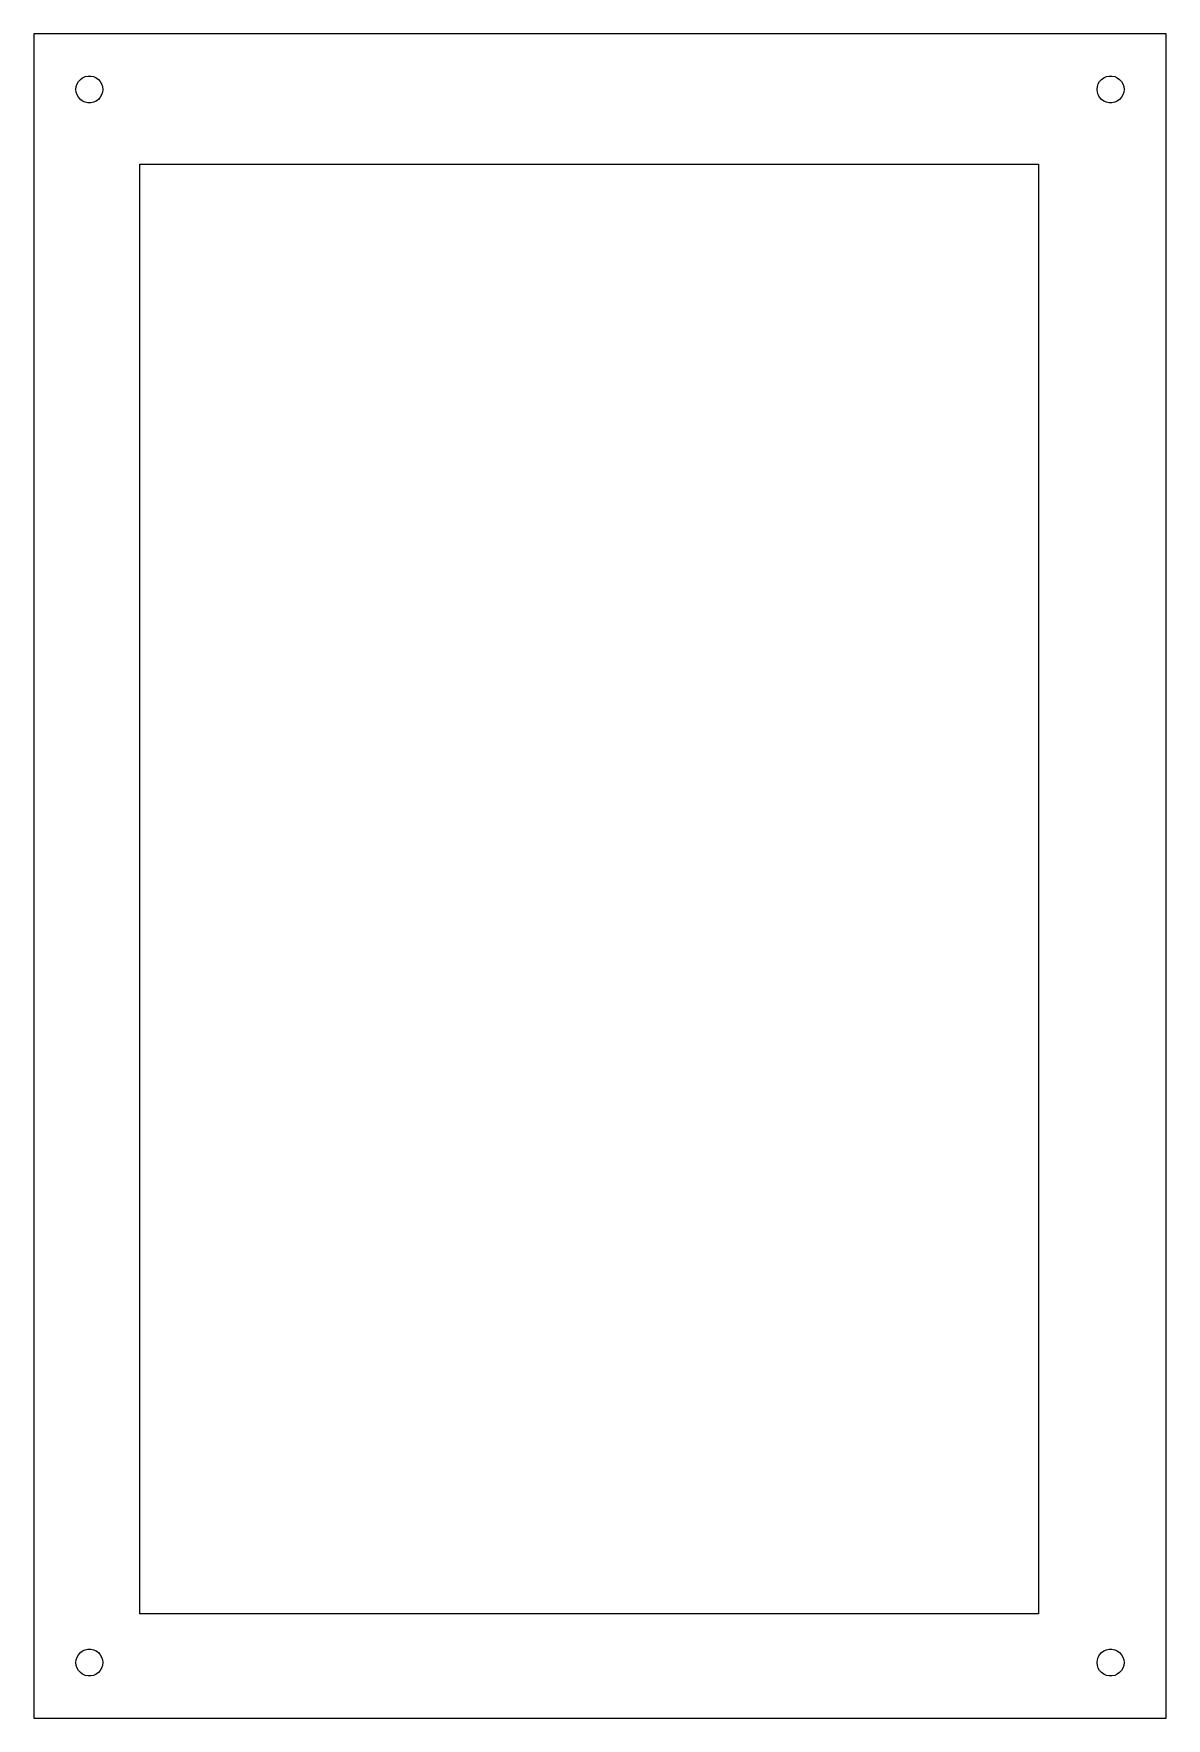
# Model space of a CAD drawing. Header units: metres. Extents: x -65 to 65, y -97 to 97.
import ezdxf

# ---------------------------------------------------------------- set-up
doc = ezdxf.new("R2010")
doc.units = ezdxf.units.M

msp = doc.modelspace()

# ---------------------------------------------------------------- linework, layer by layer
for p, q in [((65.19, 97.0173), (-65.21, 97.0173)), ((-65.21, 97.0173), (-65.21, -97.0173)), ((65.22, 97), (65.19, 97.0173)), ((65.22, -97), (65.22, 97)), ((-60.3161, 90.9223), (-60.216, 91.2304)), ((-60.216, 91.2304), (-60.054, 91.5111)), ((-60.054, 91.5111), (-59.8372, 91.7519)), ((-59.8372, 91.7519), (-59.575, 91.9423)), ((-59.575, 91.9423), (-59.279, 92.0741)), ((-59.279, 92.0741), (-58.962, 92.1415)), ((-58.962, 92.1415), (-58.638, 92.1415)), ((-58.638, 92.1415), (-58.321, 92.0741)), ((-58.321, 92.0741), (-58.025, 91.9423)), ((-58.025, 91.9423), (-57.7628, 91.7519)), ((-57.7628, 91.7519), (-57.546, 91.5111)), ((-57.546, 91.5111), (-57.384, 91.2304)), ((-57.384, 91.2304), (-57.2839, 90.9223)), ((57.2839, 90.9223), (57.384, 91.2304)), ((57.384, 91.2304), (57.546, 91.5111)), ((57.546, 91.5111), (57.7628, 91.7519)), ((57.7628, 91.7519), (58.025, 91.9423)), ((58.025, 91.9423), (58.321, 92.0741)), ((58.321, 92.0741), (58.638, 92.1415)), ((58.638, 92.1415), (58.962, 92.1415)), ((58.962, 92.1415), (59.279, 92.0741)), ((59.279, 92.0741), (59.575, 91.9423)), ((59.575, 91.9423), (59.8372, 91.7519)), ((59.8372, 91.7519), (60.054, 91.5111)), ((60.054, 91.5111), (60.216, 91.2304)), ((60.216, 91.2304), (60.3161, 90.9223)), ((-60.35, 90.6), (-60.3161, 90.9223)), ((-60.3161, 90.2777), (-60.35, 90.6)), ((-60.216, 89.9696), (-60.3161, 90.2777)), ((-60.054, 89.6889), (-60.216, 89.9696)), ((-59.8372, 89.4481), (-60.054, 89.6889)), ((-59.575, 89.2577), (-59.8372, 89.4481)), ((-59.279, 89.1259), (-59.575, 89.2577)), ((-58.025, 89.2577), (-58.321, 89.1259)), ((-57.7628, 89.4481), (-58.025, 89.2577)), ((-57.546, 89.6889), (-57.7628, 89.4481)), ((-57.384, 89.9696), (-57.546, 89.6889)), ((-57.2839, 90.2777), (-57.384, 89.9696)), ((-57.2839, 90.9223), (-57.25, 90.6)), ((-57.25, 90.6), (-57.2839, 90.2777)), ((57.25, 90.6), (57.2839, 90.9223)), ((57.2839, 90.2777), (57.25, 90.6)), ((57.384, 89.9696), (57.2839, 90.2777)), ((57.546, 89.6889), (57.384, 89.9696)), ((57.7628, 89.4481), (57.546, 89.6889)), ((58.025, 89.2577), (57.7628, 89.4481)), ((58.321, 89.1259), (58.025, 89.2577)), ((59.575, 89.2577), (59.279, 89.1259)), ((59.8372, 89.4481), (59.575, 89.2577)), ((60.054, 89.6889), (59.8372, 89.4481)), ((60.216, 89.9696), (60.054, 89.6889)), ((60.3161, 90.2777), (60.216, 89.9696)), ((60.3161, 90.9223), (60.35, 90.6)), ((60.35, 90.6), (60.3161, 90.2777)), ((-58.962, 89.0585), (-59.279, 89.1259)), ((-58.638, 89.0585), (-58.962, 89.0585)), ((-58.321, 89.1259), (-58.638, 89.0585)), ((58.638, 89.0585), (58.321, 89.1259)), ((58.962, 89.0585), (58.638, 89.0585)), ((59.279, 89.1259), (58.962, 89.0585)), ((-53, -85), (-53, 82)), ((-53, 82), (50.5, 82)), ((50.5, 82), (50.5, -85)), ((50.5, -85), (-53, -85)), ((-59.575, -89.2577), (-59.279, -89.1259)), ((-59.279, -89.1259), (-58.962, -89.0585)), ((-58.962, -89.0585), (-58.638, -89.0585)), ((-58.638, -89.0585), (-58.321, -89.1259)), ((-58.321, -89.1259), (-58.025, -89.2577)), ((58.025, -89.2577), (58.321, -89.1259)), ((58.321, -89.1259), (58.638, -89.0585)), ((58.638, -89.0585), (58.962, -89.0585)), ((58.962, -89.0585), (59.279, -89.1259)), ((59.279, -89.1259), (59.575, -89.2577)), ((-60.35, -90.6), (-60.3161, -90.2777)), ((-60.3161, -90.9223), (-60.35, -90.6)), ((-60.3161, -90.2777), (-60.216, -89.9696)), ((-60.216, -91.2304), (-60.3161, -90.9223)), ((-60.216, -89.9696), (-60.054, -89.6889)), ((-60.054, -89.6889), (-59.8372, -89.4481)), ((-59.8372, -89.4481), (-59.575, -89.2577)), ((-58.025, -89.2577), (-57.7628, -89.4481)), ((-57.7628, -89.4481), (-57.546, -89.6889)), ((-57.546, -89.6889), (-57.384, -89.9696)), ((-57.384, -89.9696), (-57.2839, -90.2777)), ((-57.2839, -90.9223), (-57.384, -91.2304)), ((-57.2839, -90.2777), (-57.25, -90.6)), ((-57.25, -90.6), (-57.2839, -90.9223)), ((57.25, -90.6), (57.2839, -90.2777)), ((57.2839, -90.9223), (57.25, -90.6)), ((57.2839, -90.2777), (57.384, -89.9696)), ((57.384, -91.2304), (57.2839, -90.9223)), ((57.384, -89.9696), (57.546, -89.6889)), ((57.546, -89.6889), (57.7628, -89.4481)), ((57.7628, -89.4481), (58.025, -89.2577)), ((59.575, -89.2577), (59.8372, -89.4481)), ((59.8372, -89.4481), (60.054, -89.6889)), ((60.054, -89.6889), (60.216, -89.9696)), ((60.216, -89.9696), (60.3161, -90.2777)), ((60.3161, -90.9223), (60.216, -91.2304)), ((60.3161, -90.2777), (60.35, -90.6)), ((60.35, -90.6), (60.3161, -90.9223)), ((-60.054, -91.5111), (-60.216, -91.2304)), ((-59.8372, -91.7519), (-60.054, -91.5111)), ((-59.575, -91.9423), (-59.8372, -91.7519)), ((-59.279, -92.0741), (-59.575, -91.9423)), ((-58.962, -92.1415), (-59.279, -92.0741)), ((-58.638, -92.1415), (-58.962, -92.1415)), ((-58.321, -92.0741), (-58.638, -92.1415)), ((-58.025, -91.9423), (-58.321, -92.0741)), ((-57.7628, -91.7519), (-58.025, -91.9423)), ((-57.546, -91.5111), (-57.7628, -91.7519)), ((-57.384, -91.2304), (-57.546, -91.5111)), ((57.546, -91.5111), (57.384, -91.2304)), ((57.7628, -91.7519), (57.546, -91.5111)), ((58.025, -91.9423), (57.7628, -91.7519)), ((58.321, -92.0741), (58.025, -91.9423)), ((58.638, -92.1415), (58.321, -92.0741)), ((58.962, -92.1415), (58.638, -92.1415)), ((59.279, -92.0741), (58.962, -92.1415)), ((59.575, -91.9423), (59.279, -92.0741)), ((59.8372, -91.7519), (59.575, -91.9423)), ((60.054, -91.5111), (59.8372, -91.7519)), ((60.216, -91.2304), (60.054, -91.5111)), ((-65.21, -97.0173), (65.19, -97.0173)), ((65.19, -97.0173), (65.22, -97))]:
    msp.add_line(p, q)

doc.saveas('drawing.dxf')
